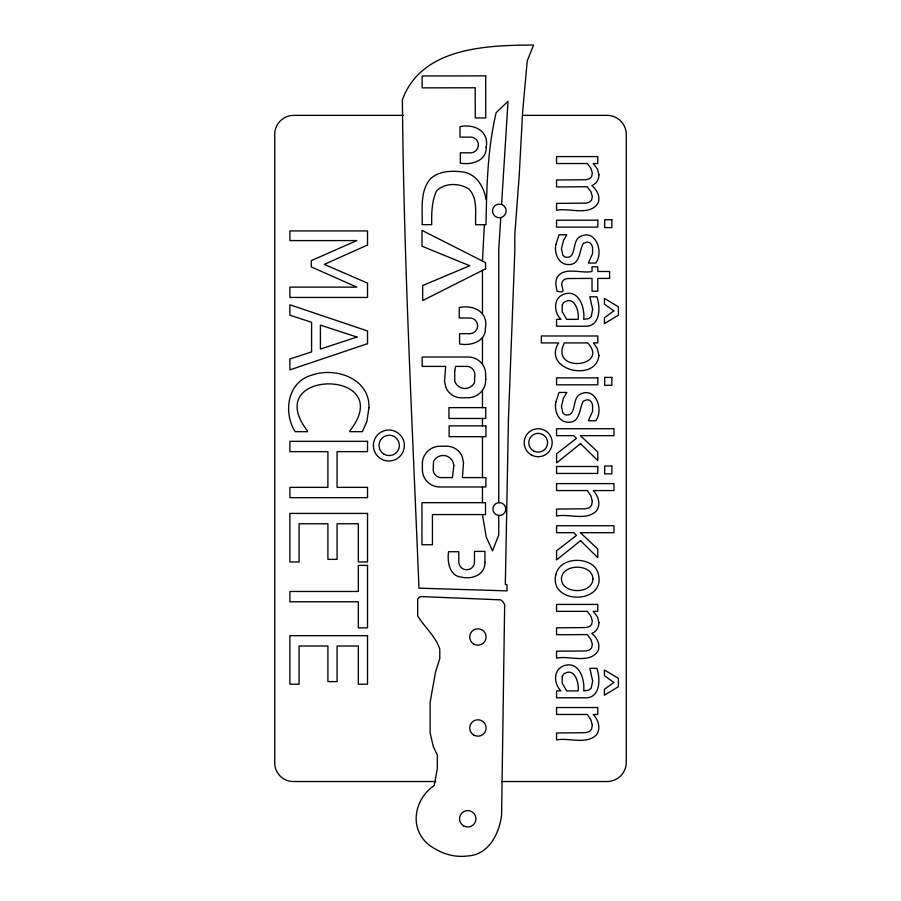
<?xml version="1.0" encoding="UTF-8"?>
<svg xmlns="http://www.w3.org/2000/svg" width="901" height="901" viewBox="0 0 901 901"><rect width="100%" height="100%" fill="white"/><g stroke="black" fill="none" stroke-linecap="round" stroke-linejoin="round"><path stroke-width="1.35" d="M500.765 217.546L498.726 250.084L498.726 502.679M501.575 204.561L508.029 101.362L496.203 112.546C487.441 149.082 486.709 187.262 486.011 224.721L475.627 224.721C475.064 212.681 478.037 198.321 468.723 188.85C459.071 182.903 444.745 182.61 436.444 191.035C431.737 201.509 431.511 213.357 431.714 224.653L422.118 224.653C422.693 209.111 419.438 189.897 431.545 177.734C440.262 170.83 451.908 170.661 462.45 171.922C476.291 173.578 484.028 186.8 486.011 199.47M484.366 224.721L482.463 261.042M403.547 115.362L294.233 115.362A19.045 19.045 0 0 0 274.726 134.88L274.726 762.021A18.684 18.684 0 0 0 294.233 781.539L435.78 781.539M522.681 115.362L606.767 115.362A19.169 19.169 0 0 1 626.274 134.88L626.274 762.021A19.225 19.225 0 0 1 606.767 781.539L501.654 781.539M498.726 515.383L498.726 535.025L492.509 550.883L486.168 536.85L482.463 514.572M482.463 270.424L482.463 312.996M482.463 337.706L482.463 364.409M482.463 390.257L482.463 407.646M482.463 418.469L482.463 425.869M482.463 436.681L482.463 477.598M482.463 486.968L482.463 502.679M504.661 605.089L501.575 815.326C499.233 833.673 488.646 854.903 467.81 855.95C455.782 857.561 444.047 854.497 433.831 848.156C408.57 833.616 411.926 800.91 434.293 785.413L437.345 768.35L437.345 755.094L433.28 746.512L430.115 732.704L430.115 702.375L435.532 671.966L439.778 658.654L439.778 648.934C435.374 635.982 424.54 627.276 417.692 615.879L417.692 599.39A4.37 4.37 0 0 1 421.24 596.563L500.596 599.852A8.83 8.83 0 0 1 504.661 605.089M508.446 418.988L505.382 581.224L505.382 584.614L507.015 584.614L507.015 590.876L418.954 588.173C412.433 425.441 403.806 262.675 402.387 99.82C421.341 47.426 486.495 45.196 533.561 45.05L527.243 60.874L522.625 111.904L519.291 174.389L514.831 234.451L514.831 250.861L508.446 418.988M422.378 462.337L422.389 469.173A17.389 17.389 0 0 0 424.72 478.307L426.049 480.278A17.389 17.389 0 0 0 440.657 486.968L485.876 486.968L485.876 477.598L462.393 477.598L463.519 462.641L462.168 456.469A16.984 16.984 0 0 0 447.313 446.164L438.573 446.288A17.795 17.795 0 0 0 426.792 452.189L425.407 453.958A17.795 17.795 0 0 0 422.727 460.107L422.378 462.337M485.74 379.411L485.312 383.882A17.795 17.795 0 0 1 482.643 390.032L481.258 391.8A17.795 17.795 0 0 1 469.477 397.701L460.738 397.825A16.984 16.984 0 0 1 445.882 387.52L444.531 381.36L445.657 366.392L422.175 366.392L422.175 357.033L467.394 357.033A17.389 17.389 0 0 1 481.99 363.711L483.33 365.693A17.389 17.389 0 0 1 485.65 374.816L485.74 379.411M555.849 244.464C554.126 252.99 558.293 264.635 568.441 264.579C580.357 264.984 579.095 250.895 583.262 243.439L587.114 242.042L589.659 242.628L591.461 244.396L592.543 247.032L592.599 253.496L588.364 263.069L595.786 263.069C604.323 251.616 595.009 227.525 579.275 237.098C571.786 241.716 576.843 260.254 564.612 256.931L562.798 255.062L561.436 248.721L563.497 240.421L566.819 234.767L559.037 234.767L555.849 244.464M555.849 402.15C554.126 410.676 558.293 422.321 568.441 422.265C580.357 422.67 579.095 408.581 583.262 401.125L587.114 399.729L589.659 400.314L591.461 402.083L592.543 404.718L592.599 411.183L588.364 420.756L595.786 420.756C604.323 409.302 595.009 385.211 579.275 394.784C571.786 399.391 576.843 417.94 564.612 414.606L562.798 412.748L561.436 406.396L563.497 398.096L566.819 392.453L559.037 392.453L555.849 402.15M454.735 370.863L454.735 381.168A10.733 10.733 0 0 0 474.512 382.565L474.872 373.915A8.402 8.402 0 0 0 467.754 366.392L455.624 366.392L454.735 370.863M453.845 465.569L452.415 477.598L440.296 477.598A8.402 8.402 0 0 1 433.178 470.085L433.527 461.425A10.733 10.733 0 0 1 453.304 462.821L453.845 465.569M592.644 309.336L591.247 316.533L588.939 318.594L583.679 319.337C585.098 307.444 578.667 288.41 563.26 294.424C553 298.58 553.856 312.602 560.951 319.337L556.57 319.337L556.57 326.23L584.749 326.23C600.37 327.176 600.64 307.399 596.89 296.789L589.84 296.789L592.644 309.336M592.644 680.886L591.247 688.082L588.939 690.155L583.679 690.887C585.098 679.005 578.667 659.96 563.26 665.985C553 670.141 553.856 684.152 560.951 690.887L556.57 690.887L556.57 697.791L584.749 697.791C600.37 698.737 600.64 678.96 596.89 668.351L589.84 668.351L592.644 680.886M368.926 407.702L366.898 421.364L362.36 431.68L349.903 431.68L349.903 430.847C398.602 368.295 259.06 368.16 307.466 430.903L307.466 431.68L295.168 431.68C283.094 412.827 287.306 382.08 311.273 375.334C334.913 366.448 370.097 378.431 368.926 407.702M555.782 574.849C549.036 604.515 605.112 604.605 598.557 574.973A16.421 16.421 0 0 0 593.196 565.546C581.933 556.627 559.284 558.857 555.782 574.849M598.917 355.523C596.214 382.914 541.591 370.165 558.631 342.909L541.366 342.909L541.366 335.972L597.78 335.972L597.78 342.909L593.455 342.909L597.352 348.642L598.917 355.523M562.472 347.572C555.872 372.744 609.042 365.806 587.632 342.909L564.274 342.909L562.472 347.572M598.917 174.817C598.996 179.49 596.293 184.007 591.799 185.595C596.913 189.739 600.595 196.418 598.084 203.04C589.693 216.589 569.173 207.534 556.57 210.316L556.57 203.378L585.65 203.153L589.434 202.229L591.619 200.123L592.317 196.441L591 191.845L587.227 186.777L556.57 186.924L556.57 179.986L585.65 179.761L589.434 178.837L591.619 176.742L592.317 173.048L590.91 168.329L587.339 163.531L556.57 163.531L556.57 156.594L597.78 156.594L597.78 163.531L593.196 163.531L597.419 168.938L598.917 174.817M598.917 622.636C598.996 627.31 596.293 631.815 591.799 633.414C596.913 637.548 600.595 644.238 598.084 650.86C589.693 664.397 569.173 655.354 556.57 658.124L556.57 651.186L585.65 650.972L589.434 650.049L591.619 647.943L592.317 644.26L591 639.665L587.227 634.586L556.57 634.732L556.57 627.806L585.65 627.58L589.434 626.657L591.619 624.551L592.317 620.868L590.91 616.138L587.339 611.351L556.57 611.351L556.57 604.413L597.78 604.413L597.78 611.351L593.196 611.351L597.419 616.746L598.917 622.636M562.258 305.034L562.156 311.543L566.706 319.337L578.149 319.337C579.354 311.115 574.32 294.942 563.609 302.578L562.258 305.034M562.258 676.595L562.156 683.093L566.706 690.887L578.149 690.887C579.354 682.676 574.32 666.503 563.609 674.139L562.258 676.595M486.157 147.404C486.698 160.874 471.246 165.311 460.321 163.07L460.321 152.821L471.155 152.821A7.861 7.861 0 0 0 478.161 143.045L477.451 141.232A7.861 7.861 0 0 0 471.155 137.143L460.006 137.143L460.006 126.681C474.343 123.538 489.344 131.197 486.157 147.404M485.391 328.268C485.932 341.727 470.48 346.175 459.566 343.934L459.566 333.685L470.39 333.685A7.861 7.861 0 0 0 477.406 323.91L476.685 322.096A7.861 7.861 0 0 0 470.39 318.008L459.251 318.008L459.251 307.545C473.577 304.403 488.579 312.061 485.391 328.268M556.559 278.454L555.748 283.511L556.931 291.181C568.689 294.154 559.228 286.878 562.483 281.405L564.42 279.378L567.596 278.533L592.025 278.42L592.025 291.181L597.78 291.181L597.78 278.42L609.617 278.42L609.617 271.483L597.78 271.483L597.78 266.797L592.025 266.797L592.025 271.483C581.246 273.994 562.99 265.682 556.559 278.454M592.317 501.26L591.563 505.382L589.254 507.747L585.323 508.795L556.57 509.076L556.57 516.014C569.117 513.514 586.562 521.251 596.665 510.698C601.001 504.177 598.343 495.775 593.196 490.561L613.975 490.561L613.975 483.623L556.57 483.623L556.57 490.561L587.339 490.561L590.932 495.922L592.317 501.26M592.317 725.159L591.563 729.292L589.254 731.657L585.323 732.704L556.57 732.986L556.57 739.924C569.117 737.423 586.562 745.161 596.665 734.608C601.001 728.087 598.343 719.685 593.196 714.459L597.78 714.459L597.78 707.533L556.57 707.533L556.57 714.459L587.339 714.459L590.932 719.831L592.317 725.159M484.941 562.539C485.02 575.288 471.651 579.647 461.121 577.09C449.194 575.829 447.133 561.289 448.552 551.716L458.812 551.716L458.812 562.539A7.861 7.861 0 0 0 468.576 569.545L470.401 568.835A7.861 7.861 0 0 0 474.478 562.539L474.478 551.389L484.941 551.389L484.941 562.539M592.937 578.915C592.486 594.502 561.909 594.457 561.402 578.915C561.897 563.328 592.543 563.238 592.937 578.915M580.548 443.664L556.57 462.889L556.57 453.777L576.449 438.393L573.791 435.656L556.57 435.656L556.57 428.718L613.975 428.718L613.975 435.656L580.357 435.656L597.78 451.964L597.78 460.602L580.548 443.664M580.548 540.69L556.57 559.915L556.57 550.804L576.449 535.419L573.791 532.694L556.57 532.694L556.57 525.756L613.975 525.756L613.975 532.694L580.357 532.694L597.78 548.991L597.78 557.629L580.548 540.69M613.863 310.924L604.413 317.749L604.413 323.617L618.401 315.204L618.401 306.824L604.413 298.411L604.413 304.133L613.863 310.924M613.863 682.474L604.413 689.299L604.413 695.167L618.401 686.753L618.401 678.385L604.413 669.972L604.413 675.694L613.863 682.474M485.583 268.847L422.659 300.529L422.659 285.516L469.77 265.75L422.006 246.232L422.006 230.386L485.583 262.619L485.583 268.847M367.529 245.004L324.304 264.398L367.529 283.117L367.529 297.443L289.897 297.443L289.897 287.126L356.785 287.126L311.273 266.899L311.273 260.648L356.785 240.578L289.897 240.578L289.897 230.926L367.529 230.926L367.529 245.004M367.529 343.686L289.897 369.86L289.897 358.958L311.588 351.931L311.588 322.265L289.897 315.226L289.897 304.797L367.529 330.971L367.529 343.686M356.999 337.064L320.396 349.059L320.396 325.126L356.999 337.064M501.08 217.513L499.323 217.738A6.803 6.803 0 0 1 492.565 210.046A6.803 6.803 0 0 1 501.08 204.358L502.724 205.034A6.803 6.803 0 0 1 501.08 217.513M499.323 502.6L497.656 502.814A6.431 6.431 0 0 0 497.656 515.237L499.323 515.462A6.431 6.431 0 0 0 505.754 509.031A6.431 6.431 0 0 0 499.323 502.6M485.684 75.875L422.13 75.966L422.152 87.859L475.221 87.78L475.266 117.975L485.752 117.952L485.684 75.875M611.869 219.72L604.672 219.72L604.672 227.615L611.869 227.615L611.869 219.72M597.78 220.193L556.57 220.193L556.57 227.131L597.78 227.131L597.78 220.193M611.869 377.406L604.672 377.406L604.672 385.301L611.869 385.301L611.869 377.406M597.78 377.879L556.57 377.879L556.57 384.817L597.78 384.817L597.78 377.879M485.729 407.646L448.946 407.646L448.946 418.469L485.729 418.469L485.729 407.646M485.909 425.869L449.126 425.869L449.126 436.681L485.909 436.681L485.909 425.869M367.529 441.332L289.897 441.332L289.897 451.649L327.908 451.649L327.908 487.362L289.897 487.362L289.897 497.679L367.529 497.679L367.529 487.362L337.075 487.362L337.075 451.649L367.529 451.649L367.529 441.332M611.869 466.02L604.672 466.02L604.672 473.915L611.869 473.915L611.869 466.02M597.78 466.504L556.57 466.504L556.57 473.442L597.78 473.442L597.78 466.504M485.526 502.679L421.961 502.679L421.961 544.756L432.446 544.756L432.446 514.572L485.526 514.572L485.526 502.679M367.529 513.424L289.897 513.424L289.897 561.965L299.076 561.965L299.076 523.751L327.908 523.751L327.908 559.352L337.075 559.352L337.075 523.751L358.35 523.751L358.35 561.965L367.529 561.965L367.529 513.424M367.529 565.4L358.35 565.4L358.35 591.473L289.897 591.473L289.897 601.789L358.35 601.789L358.35 627.851L367.529 627.851L367.529 565.4M367.529 635.678L289.897 635.678L289.897 684.208L299.076 684.208L299.076 645.994L327.908 645.994L327.908 681.606L337.075 681.606L337.075 645.994L358.35 645.994L358.35 684.208L367.529 684.208L367.529 635.678M533.482 450.872A9.404 9.404 0 0 0 547.583 442.729A9.404 9.404 0 0 0 533.482 434.586A9.404 9.404 0 0 0 533.482 450.872M383.758 454.003A10.17 10.17 0 0 0 399.357 445.837A10.17 10.17 0 0 0 384.49 436.411A10.17 10.17 0 0 0 383.758 454.003M531.185 454.847A13.999 13.999 0 0 0 552.178 442.729A13.999 13.999 0 0 0 531.185 430.599A13.999 13.999 0 0 0 531.185 454.847M377.913 456.48A15.497 15.497 0 0 0 403.839 449.531A15.497 15.497 0 0 0 384.862 430.554A15.497 15.497 0 0 0 377.913 456.48M473.791 644.091A8.199 8.199 0 0 0 486.101 636.984A8.199 8.199 0 0 0 473.791 629.889A8.199 8.199 0 0 0 473.791 644.091M473.825 735.092A8.199 8.199 0 0 0 486.123 727.985A8.199 8.199 0 0 0 473.825 720.879A8.199 8.199 0 0 0 473.825 735.092M463.632 825.879A8.199 8.199 0 0 0 475.942 818.772A8.199 8.199 0 0 0 463.632 811.677A8.199 8.199 0 0 0 463.632 825.879"/></g></svg>
